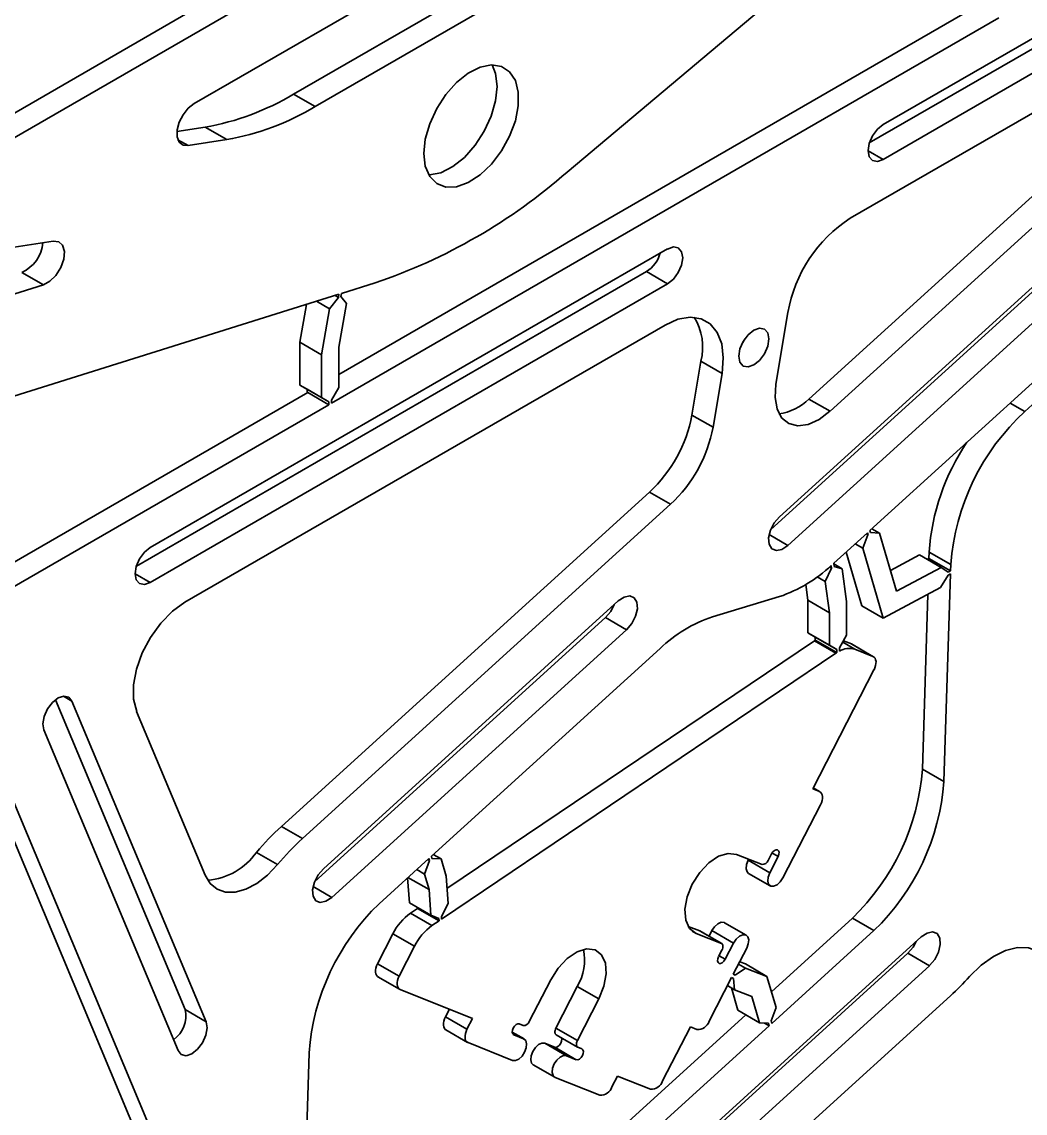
# Model space of a CAD drawing. Header units: millimetres. Extents: x 0 to 415, y 0 to 292.
# Drawn here: x 360.01 to 376.47, y 121.44 to 139.34 of the extents above; entities that cross this region are included whole.
import ezdxf

# ---------------------------------------------------------------- set-up
doc = ezdxf.new("R2010")
doc.units = ezdxf.units.MM

# ---------------------------------------------------------------- blocks, each defined once
blk = doc.blocks.new('SE9')
at = {"color": 7, "linetype": 'Continuous', "lineweight": 35}
for p, q in [((360.616, 135.734), (360.525, 135.745)), ((360.68, 135.675), (360.616, 135.734)), ((360.71, 135.574), (360.68, 135.675)), ((360.699, 135.446), (360.71, 135.574)), ((360.651, 135.309), (360.699, 135.446)), ((360.471, 135.084), (360.571, 135.182)), ((360.571, 135.182), (360.651, 135.309)), ((360.365, 135.027), (360.471, 135.084))]:
    blk.add_line(p, q, dxfattribs=at)
blk = doc.blocks.new('SE8')
blk.add_blockref('SE9', (0, 0))
blk = doc.blocks.new('SE27')
at = {"color": 7, "linetype": 'Continuous', "lineweight": 35}
for p, q in [((362.74, 137.923), (362.655, 137.817)), ((362.837, 137.998), (362.74, 137.923)), ((362.592, 137.694), (362.558, 137.568)), ((362.655, 137.817), (362.592, 137.694)), ((362.558, 137.568), (362.558, 137.454)), ((362.558, 137.454), (362.592, 137.367)), ((362.592, 137.367), (362.655, 137.316)), ((362.655, 137.316), (362.74, 137.309))]:
    blk.add_line(p, q, dxfattribs=at)
blk = doc.blocks.new('SE26')
blk.add_blockref('SE27', (0, 0))
blk = doc.blocks.new('SE37')
at = {"color": 7, "linetype": 'Continuous', "lineweight": 35}
for p, q in [((367.528, 138.595), (367.334, 138.497)), ((367.714, 138.633), (367.528, 138.595)), ((367.878, 138.607), (367.714, 138.633)), ((368.012, 138.52), (367.878, 138.607)), ((367.334, 138.497), (367.142, 138.344)), ((368.106, 138.377), (368.012, 138.52)), ((368.154, 138.187), (368.106, 138.377)), ((367.142, 138.344), (366.966, 138.146)), ((368.154, 137.962), (368.154, 138.187)), ((366.966, 138.146), (366.816, 137.916)), ((366.816, 137.916), (366.701, 137.668)), ((368.106, 137.715), (368.154, 137.962)), ((366.701, 137.668), (366.629, 137.417)), ((368.012, 137.464), (368.106, 137.715)), ((366.629, 137.417), (366.605, 137.18)), ((367.878, 137.223), (368.012, 137.464)), ((366.605, 137.18), (366.629, 136.97)), ((367.714, 137.007), (367.878, 137.223)), ((366.629, 136.97), (366.701, 136.802)), ((367.528, 136.83), (367.714, 137.007)), ((366.701, 136.802), (366.816, 136.686)), ((367.334, 136.704), (367.528, 136.83)), ((366.816, 136.686), (366.966, 136.63)), ((366.966, 136.63), (367.142, 136.636)), ((367.142, 136.636), (367.334, 136.704))]:
    blk.add_line(p, q, dxfattribs=at)
blk = doc.blocks.new('SE36')
blk.add_blockref('SE37', (0, 0))
blk = doc.blocks.new('SE75')
at = {"color": 7, "linetype": 'Continuous', "lineweight": 35}
for p, q in [((372.438, 131.223), (372.352, 131.123)), ((372.352, 131.123), (372.289, 131.001)), ((372.289, 131.001), (372.26, 130.878)), ((372.26, 130.878), (372.268, 130.772)), ((372.268, 130.772), (372.312, 130.698)), ((372.312, 130.698), (372.386, 130.669)), ((372.386, 130.669), (372.478, 130.688)), ((372.478, 130.688), (372.574, 130.752))]:
    blk.add_line(p, q, dxfattribs=at)
blk = doc.blocks.new('SE74')
blk.add_blockref('SE75', (0, 0))
blk = doc.blocks.new('SE81')
at = {"color": 7, "linetype": 'Continuous', "lineweight": 35}
for p, q in [((369.89, 129.906), (369.794, 129.841)), ((369.982, 129.925), (369.89, 129.906)), ((370.056, 129.895), (369.982, 129.925)), ((370.1, 129.822), (370.056, 129.895)), ((370.108, 129.715), (370.1, 129.822)), ((370.078, 129.592), (370.108, 129.715)), ((369.93, 129.37), (370.016, 129.471)), ((370.016, 129.471), (370.078, 129.592))]:
    blk.add_line(p, q, dxfattribs=at)
blk = doc.blocks.new('SE80')
blk.add_blockref('SE81', (0, 0))
blk = doc.blocks.new('SE83')
at = {"color": 7, "linetype": 'Continuous', "lineweight": 35}
for p, q in [((364.873, 125.349), (364.811, 125.228)), ((364.959, 125.45), (364.873, 125.349)), ((364.811, 125.228), (364.781, 125.105)), ((364.781, 125.105), (364.789, 124.999)), ((364.789, 124.999), (364.834, 124.925)), ((364.999, 124.915), (365.095, 124.979)), ((364.834, 124.925), (364.907, 124.895)), ((364.907, 124.895), (364.999, 124.915))]:
    blk.add_line(p, q, dxfattribs=at)
blk = doc.blocks.new('SE82')
blk.add_blockref('SE83', (0, 0))
blk = doc.blocks.new('SE101')
at = {"color": 7, "linetype": 'Continuous', "lineweight": 35}
for p, q in [((372.017, 134.283), (371.922, 134.207)), ((372.111, 134.316), (372.017, 134.283)), ((372.192, 134.301), (372.111, 134.316)), ((372.245, 134.239), (372.192, 134.301)), ((371.842, 134.099), (371.788, 133.975)), ((371.922, 134.207), (371.842, 134.099)), ((372.264, 134.141), (372.245, 134.239)), ((372.245, 134.02), (372.264, 134.141)), ((371.788, 133.975), (371.769, 133.855)), ((372.111, 133.788), (372.192, 133.897)), ((372.192, 133.897), (372.245, 134.02)), ((371.769, 133.855), (371.788, 133.756)), ((371.788, 133.756), (371.842, 133.695)), ((371.922, 133.679), (372.017, 133.712)), ((372.017, 133.712), (372.111, 133.788)), ((371.842, 133.695), (371.922, 133.679))]:
    blk.add_line(p, q, dxfattribs=at)
blk = doc.blocks.new('SE100')
blk.add_blockref('SE101', (0, 0))
blk = doc.blocks.new('SE103')
at = {"color": 7, "linetype": 'Continuous', "lineweight": 35}
for p, q in [((362.117, 130.716), (362.022, 130.639)), ((361.942, 130.531), (361.888, 130.407)), ((362.022, 130.639), (361.942, 130.531)), ((361.888, 130.407), (361.87, 130.287)), ((361.87, 130.287), (361.888, 130.189)), ((361.888, 130.189), (361.942, 130.127)), ((362.022, 130.111), (362.117, 130.144)), ((361.942, 130.127), (362.022, 130.111))]:
    blk.add_line(p, q, dxfattribs=at)
blk = doc.blocks.new('SE102')
blk.add_blockref('SE103', (0, 0))
blk = doc.blocks.new('SE105')
at = {"color": 7, "linetype": 'Continuous', "lineweight": 35}
for p, q in [((370.697, 135.647), (370.602, 135.614)), ((370.777, 135.632), (370.697, 135.647)), ((370.831, 135.57), (370.777, 135.632)), ((370.85, 135.471), (370.831, 135.57)), ((370.777, 135.227), (370.831, 135.351)), ((370.831, 135.351), (370.85, 135.471)), ((370.697, 135.119), (370.777, 135.227)), ((370.602, 135.043), (370.697, 135.119))]:
    blk.add_line(p, q, dxfattribs=at)
blk = doc.blocks.new('SE104')
blk.add_blockref('SE105', (0, 0))
blk = doc.blocks.new('SE113')
at = {"color": 7, "linetype": 'Continuous', "lineweight": 35}
for p, q in [((374.138, 137.655), (374.043, 137.579)), ((373.963, 137.47), (373.909, 137.347)), ((374.043, 137.579), (373.963, 137.47)), ((373.909, 137.347), (373.89, 137.227)), ((373.89, 137.227), (373.909, 137.128)), ((373.909, 137.128), (373.963, 137.066)), ((373.963, 137.066), (374.043, 137.051)), ((374.043, 137.051), (374.138, 137.084))]:
    blk.add_line(p, q, dxfattribs=at)
blk = doc.blocks.new('SE112')
blk.add_blockref('SE113', (0, 0))
blk = doc.blocks.new('SE115')
at = {"color": 7, "linetype": 'Continuous', "lineweight": 35}
for p, q in [((372.365, 133.178), (372.38, 133.396)), ((372.397, 132.99), (372.365, 133.178)), ((372.473, 132.844), (372.397, 132.99)), ((372.589, 132.75), (372.473, 132.844)), ((373.087, 132.818), (372.906, 132.736)), ((373.266, 132.953), (373.087, 132.818)), ((372.737, 132.713), (372.589, 132.75)), ((372.906, 132.736), (372.737, 132.713))]:
    blk.add_line(p, q, dxfattribs=at)
blk = doc.blocks.new('SE114')
blk.add_blockref('SE115', (0, 0))
blk = doc.blocks.new('SE119')
at = {"color": 7, "linetype": 'Continuous', "lineweight": 35}
for p, q in [((370.562, 134.366), (370.773, 134.461)), ((370.773, 134.461), (370.973, 134.496)), ((370.973, 134.496), (371.153, 134.471)), ((371.153, 134.471), (371.303, 134.386)), ((371.303, 134.386), (371.418, 134.246)), ((371.418, 134.246), (371.49, 134.057)), ((371.49, 134.057), (371.516, 133.83)), ((371.516, 133.83), (371.495, 133.574))]:
    blk.add_line(p, q, dxfattribs=at)
blk = doc.blocks.new('SE118')
blk.add_blockref('SE119', (0, 0))
blk = doc.blocks.new('SE121')
at = {"color": 7, "linetype": 'Continuous', "lineweight": 35}
for p, q in [((362.482, 129.673), (362.685, 129.819)), ((362.29, 129.477), (362.482, 129.673)), ((362.121, 129.244), (362.29, 129.477)), ((361.985, 128.988), (362.121, 129.244)), ((361.89, 128.723), (361.985, 128.988)), ((361.842, 128.464), (361.89, 128.723)), ((361.844, 128.228), (361.842, 128.464)), ((361.895, 128.027), (361.844, 128.228))]:
    blk.add_line(p, q, dxfattribs=at)
blk = doc.blocks.new('SE120')
blk.add_blockref('SE121', (0, 0))
blk = doc.blocks.new('SE123')
at = {"color": 7, "linetype": 'Continuous', "lineweight": 35}
for p, q in [((364.206, 125.518), (364.041, 125.346)), ((363.1, 125.207), (363.018, 125.343)), ((364.041, 125.346), (363.865, 125.209)), ((363.214, 125.113), (363.1, 125.207)), ((363.865, 125.209), (363.686, 125.115)), ((363.353, 125.065), (363.214, 125.113)), ((363.513, 125.066), (363.353, 125.065)), ((363.686, 125.115), (363.513, 125.066))]:
    blk.add_line(p, q, dxfattribs=at)
blk = doc.blocks.new('SE122')
blk.add_blockref('SE123', (0, 0))
blk = doc.blocks.new('SE125')
at = {"color": 7, "linetype": 'Continuous', "lineweight": 35}
for p, q in [((363.031, 122.718), (363.052, 122.839)), ((363.052, 122.839), (363.035, 122.939)), ((362.976, 122.595), (363.031, 122.718)), ((362.574, 122.466), (362.626, 122.402)), ((362.8, 122.414), (362.895, 122.488)), ((362.895, 122.488), (362.976, 122.595)), ((362.626, 122.402), (362.705, 122.383)), ((362.705, 122.383), (362.8, 122.414))]:
    blk.add_line(p, q, dxfattribs=at)
blk = doc.blocks.new('SE124')
blk.add_blockref('SE125', (0, 0))
blk = doc.blocks.new('SE127')
at = {"color": 7, "linetype": 'Continuous', "lineweight": 35}
for p, q in [((360.513, 128.178), (360.431, 128.071)), ((360.608, 128.252), (360.513, 128.178)), ((360.702, 128.282), (360.608, 128.252)), ((360.781, 128.264), (360.702, 128.282)), ((360.833, 128.2), (360.781, 128.264)), ((360.431, 128.071), (360.376, 127.948)), ((360.376, 127.948), (360.355, 127.827)), ((360.355, 127.827), (360.372, 127.726))]:
    blk.add_line(p, q, dxfattribs=at)
blk = doc.blocks.new('SE126')
blk.add_blockref('SE127', (0, 0))
blk = doc.blocks.new('SE213')
at = {"color": 7, "linetype": 'Continuous', "lineweight": 35}
for p, q in [((374.949, 124.414), (374.857, 124.395)), ((375.023, 124.385), (374.949, 124.414)), ((374.857, 124.395), (374.761, 124.33)), ((375.067, 124.311), (375.023, 124.385)), ((375.075, 124.205), (375.067, 124.311)), ((374.983, 123.96), (375.046, 124.081)), ((375.046, 124.081), (375.075, 124.205)), ((374.897, 123.86), (374.983, 123.96))]:
    blk.add_line(p, q, dxfattribs=at)
blk = doc.blocks.new('SE212')
blk.add_blockref('SE213', (0, 0))
blk = doc.blocks.new('SE255')
at = {"color": 7, "linetype": 'Continuous', "lineweight": 35}
for p, q in [((375.945, 124.012), (376.146, 124.111)), ((376.146, 124.111), (376.34, 124.159)), ((376.34, 124.159), (376.519, 124.154)), ((376.519, 124.154), (376.675, 124.096)), ((376.675, 124.096), (376.802, 123.987)), ((375.553, 123.68), (375.744, 123.867)), ((375.744, 123.867), (375.945, 124.012)), ((376.802, 123.987), (376.894, 123.833))]:
    blk.add_line(p, q, dxfattribs=at)
blk = doc.blocks.new('SE254')
blk.add_blockref('SE255', (0, 0))
blk = doc.blocks.new('SE315')
at = {"color": 7, "linetype": 'Continuous', "lineweight": 35}
for p, q in [((368.787, 122.312), (368.744, 122.248)), ((368.84, 122.36), (368.787, 122.312)), ((368.895, 122.385), (368.84, 122.36)), ((368.943, 122.382), (368.895, 122.385)), ((368.717, 122.176), (368.711, 122.109)), ((368.711, 122.109), (368.726, 122.057)), ((368.744, 122.248), (368.717, 122.176)), ((368.726, 122.057), (368.761, 122.027))]:
    blk.add_line(p, q, dxfattribs=at)
blk = doc.blocks.new('SE314')
blk.add_blockref('SE315', (0, 0))
blk = doc.blocks.new('SE317')
at = {"color": 7, "linetype": 'Continuous', "lineweight": 35}
for p, q in [((369.197, 122.495), (369.214, 122.48)), ((369.214, 122.48), (369.221, 122.454)), ((369.221, 122.454), (369.218, 122.42)), ((369.13, 122.316), (369.105, 122.318)), ((369.157, 122.328), (369.13, 122.316)), ((369.183, 122.352), (369.157, 122.328)), ((369.205, 122.385), (369.183, 122.352)), ((369.218, 122.42), (369.205, 122.385))]:
    blk.add_line(p, q, dxfattribs=at)
blk = doc.blocks.new('SE316')
blk.add_blockref('SE317', (0, 0))
blk = doc.blocks.new('SE319')
at = {"color": 7, "linetype": 'Continuous', "lineweight": 35}
for p, q in [((369.116, 122.613), (369.11, 122.595)), ((369.123, 122.631), (369.116, 122.613)), ((369.11, 122.595), (369.107, 122.578)), ((369.107, 122.578), (369.107, 122.562)), ((369.107, 122.562), (369.109, 122.548)), ((369.109, 122.548), (369.115, 122.536)), ((369.115, 122.536), (369.122, 122.527)), ((369.122, 122.527), (369.132, 122.521))]:
    blk.add_line(p, q, dxfattribs=at)
blk = doc.blocks.new('SE318')
blk.add_blockref('SE319', (0, 0))
blk = doc.blocks.new('SE321')
at = {"color": 7, "linetype": 'Continuous', "lineweight": 35}
for p, q in [((368.957, 123.979), (369.118, 124.087)), ((369.118, 124.087), (369.275, 124.136)), ((369.275, 124.136), (369.413, 124.119)), ((369.413, 124.119), (369.519, 124.039)), ((368.808, 123.82), (368.957, 123.979)), ((369.519, 124.039), (369.582, 123.903)), ((369.582, 123.903), (369.595, 123.725)), ((368.686, 123.628), (368.808, 123.82)), ((369.595, 123.725), (369.558, 123.522)), ((369.558, 123.522), (369.475, 123.314))]:
    blk.add_line(p, q, dxfattribs=at)
blk = doc.blocks.new('SE320')
blk.add_blockref('SE321', (0, 0))
blk = doc.blocks.new('SE323')
at = {"color": 7, "linetype": 'Continuous', "lineweight": 35}
for p, q in [((368.054, 122.767), (368.057, 122.801)), ((368.057, 122.801), (368.071, 122.836)), ((368.071, 122.836), (368.092, 122.869)), ((368.092, 122.869), (368.119, 122.893)), ((368.119, 122.893), (368.146, 122.905)), ((368.146, 122.905), (368.17, 122.903)), ((368.062, 122.741), (368.054, 122.767)), ((368.079, 122.726), (368.062, 122.741))]:
    blk.add_line(p, q, dxfattribs=at)
blk = doc.blocks.new('SE322')
blk.add_blockref('SE323', (0, 0))
blk = doc.blocks.new('SE325')
at = {"color": 7, "linetype": 'Continuous', "lineweight": 35}
for p, q in [((368.275, 122.632), (368.241, 122.661)), ((368.291, 122.579), (368.275, 122.632)), ((368.215, 122.376), (368.258, 122.441)), ((368.258, 122.441), (368.285, 122.512)), ((368.285, 122.512), (368.291, 122.579)), ((368.059, 122.307), (368.107, 122.304)), ((368.107, 122.304), (368.162, 122.328)), ((368.162, 122.328), (368.215, 122.376))]:
    blk.add_line(p, q, dxfattribs=at)
blk = doc.blocks.new('SE324')
blk.add_blockref('SE325', (0, 0))
blk = doc.blocks.new('SE327')
at = {"color": 7, "linetype": 'Continuous', "lineweight": 35}
for p, q in [((367.312, 122.817), (367.297, 122.782)), ((367.286, 122.746), (367.28, 122.711)), ((367.28, 122.711), (367.28, 122.679)), ((367.28, 122.679), (367.285, 122.651)), ((367.285, 122.651), (367.295, 122.627)), ((367.297, 122.782), (367.286, 122.746)), ((367.295, 122.627), (367.31, 122.609)), ((367.31, 122.609), (367.329, 122.597))]:
    blk.add_line(p, q, dxfattribs=at)
blk = doc.blocks.new('SE326')
blk.add_blockref('SE327', (0, 0))
blk = doc.blocks.new('SE329')
at = {"color": 7, "linetype": 'Continuous', "lineweight": 35}
for p, q in [((366.198, 123.688), (366.183, 123.653)), ((366.172, 123.617), (366.166, 123.582)), ((366.166, 123.582), (366.166, 123.55)), ((366.166, 123.55), (366.171, 123.521)), ((366.171, 123.521), (366.181, 123.498)), ((366.183, 123.653), (366.172, 123.617)), ((366.181, 123.498), (366.196, 123.479)), ((366.196, 123.479), (366.215, 123.468))]:
    blk.add_line(p, q, dxfattribs=at)
blk = doc.blocks.new('SE328')
blk.add_blockref('SE329', (0, 0))
blk = doc.blocks.new('SE341')
at = {"color": 7, "linetype": 'Continuous', "lineweight": 35}
for p, q in [((373.99, 128.92), (373.971, 128.932)), ((374.005, 128.902), (373.99, 128.92)), ((374.015, 128.878), (374.005, 128.902)), ((374.021, 128.849), (374.015, 128.878)), ((373.988, 128.711), (374.003, 128.747)), ((374.003, 128.747), (374.014, 128.782)), ((374.014, 128.782), (374.02, 128.817)), ((374.02, 128.817), (374.021, 128.849))]:
    blk.add_line(p, q, dxfattribs=at)
blk = doc.blocks.new('SE340')
blk.add_blockref('SE341', (0, 0))
blk = doc.blocks.new('SE343')
at = {"color": 7, "linetype": 'Continuous', "lineweight": 35}
for p, q in [((373.111, 126.704), (373.092, 126.716)), ((373.126, 126.686), (373.111, 126.704)), ((373.124, 126.531), (373.135, 126.567)), ((373.137, 126.662), (373.126, 126.686)), ((373.135, 126.567), (373.141, 126.602)), ((373.142, 126.634), (373.137, 126.662)), ((373.141, 126.602), (373.142, 126.634)), ((373.109, 126.496), (373.124, 126.531))]:
    blk.add_line(p, q, dxfattribs=at)
blk = doc.blocks.new('SE342')
blk.add_blockref('SE343', (0, 0))
blk = doc.blocks.new('SE345')
at = {"color": 7, "linetype": 'Continuous', "lineweight": 35}
for p, q in [((372.25, 125.313), (372.244, 125.246)), ((372.277, 125.384), (372.25, 125.313)), ((372.45, 125.233), (372.493, 125.298)), ((372.244, 125.246), (372.259, 125.194)), ((372.259, 125.194), (372.294, 125.164)), ((372.294, 125.164), (372.342, 125.161)), ((372.342, 125.161), (372.397, 125.185)), ((372.397, 125.185), (372.45, 125.233))]:
    blk.add_line(p, q, dxfattribs=at)
blk = doc.blocks.new('SE344')
blk.add_blockref('SE345', (0, 0))
blk = doc.blocks.new('SE347')
at = {"color": 7, "linetype": 'Continuous', "lineweight": 35}
for p, q in [((372.306, 125.693), (372.327, 125.725)), ((372.327, 125.725), (372.354, 125.75)), ((372.354, 125.75), (372.381, 125.762)), ((372.381, 125.762), (372.405, 125.76)), ((372.405, 125.76), (372.422, 125.745)), ((372.427, 125.686), (372.414, 125.65)), ((372.422, 125.745), (372.43, 125.719)), ((372.43, 125.719), (372.427, 125.686))]:
    blk.add_line(p, q, dxfattribs=at)
blk = doc.blocks.new('SE346')
blk.add_blockref('SE347', (0, 0))
blk = doc.blocks.new('SE349')
at = {"color": 7, "linetype": 'Continuous', "lineweight": 35}
for p, q in [((371.44, 125.654), (371.597, 125.702)), ((371.597, 125.702), (371.735, 125.685)), ((371.13, 125.387), (371.279, 125.545)), ((371.279, 125.545), (371.44, 125.654)), ((371.008, 125.194), (371.13, 125.387)), ((370.924, 124.986), (371.008, 125.194)), ((370.887, 124.784), (370.924, 124.986)), ((370.901, 124.606), (370.887, 124.784)), ((370.964, 124.47), (370.901, 124.606)), ((371.069, 124.39), (370.964, 124.47))]:
    blk.add_line(p, q, dxfattribs=at)
blk = doc.blocks.new('SE348')
blk.add_blockref('SE349', (0, 0))
blk = doc.blocks.new('SE351')
at = {"color": 7, "linetype": 'Continuous', "lineweight": 35}
for p, q in [((371.495, 124.218), (371.485, 124.224)), ((371.493, 124.114), (371.501, 124.132)), ((371.502, 124.209), (371.495, 124.218)), ((371.501, 124.132), (371.507, 124.15)), ((371.507, 124.197), (371.502, 124.209)), ((371.51, 124.183), (371.507, 124.197)), ((371.507, 124.15), (371.51, 124.167)), ((371.51, 124.167), (371.51, 124.183))]:
    blk.add_line(p, q, dxfattribs=at)
blk = doc.blocks.new('SE350')
blk.add_blockref('SE351', (0, 0))
blk = doc.blocks.new('SE353')
at = {"color": 7, "linetype": 'Continuous', "lineweight": 35}
for p, q in [((371.422, 123.938), (371.425, 123.972)), ((371.43, 123.912), (371.422, 123.938)), ((371.425, 123.972), (371.439, 124.007)), ((371.447, 123.897), (371.43, 123.912)), ((371.471, 123.896), (371.447, 123.897)), ((371.499, 123.908), (371.471, 123.896)), ((371.525, 123.932), (371.499, 123.908)), ((371.547, 123.964), (371.525, 123.932))]:
    blk.add_line(p, q, dxfattribs=at)
blk = doc.blocks.new('SE352')
blk.add_blockref('SE353', (0, 0))
blk = doc.blocks.new('SE355')
at = {"color": 7, "linetype": 'Continuous', "lineweight": 35}
for p, q in [((371.727, 124.295), (371.684, 124.231)), ((371.78, 124.344), (371.727, 124.295)), ((371.835, 124.368), (371.78, 124.344)), ((371.883, 124.365), (371.835, 124.368)), ((371.917, 124.335), (371.883, 124.365)), ((371.933, 124.283), (371.917, 124.335)), ((371.926, 124.216), (371.933, 124.283)), ((371.9, 124.145), (371.926, 124.216))]:
    blk.add_line(p, q, dxfattribs=at)
blk = doc.blocks.new('SE354')
blk.add_blockref('SE355', (0, 0))
blk = doc.blocks.new('SE467')
at = {"color": 7, "linetype": 'Continuous', "lineweight": 35}
for p, q in [((367.807, 138.282), (367.782, 138.044)), ((367.782, 138.044), (367.711, 137.794)), ((367.711, 137.794), (367.596, 137.545)), ((367.596, 137.545), (367.446, 137.315)), ((367.446, 137.315), (367.269, 137.117)), ((367.269, 137.117), (367.078, 136.965)), ((367.078, 136.965), (366.883, 136.866)), ((366.698, 136.829), (366.685, 136.829)), ((366.883, 136.866), (366.698, 136.829))]:
    blk.add_line(p, q, dxfattribs=at)
blk = doc.blocks.new('SE466')
blk.add_blockref('SE467', (0, 0))
blk = doc.blocks.new('SE469')
at = {"color": 7, "linetype": 'Continuous', "lineweight": 35}
for p, q in [((367.727, 138.633), (367.782, 138.491)), ((367.782, 138.491), (367.807, 138.282))]:
    blk.add_line(p, q, dxfattribs=at)
blk = doc.blocks.new('SE468')
blk.add_blockref('SE469', (0, 0))
blk = doc.blocks.new('SE485')
at = {"color": 7, "linetype": 'Continuous', "lineweight": 35}
for p, q in [((371.819, 134.055), (371.845, 134.097)), ((371.845, 134.097), (371.868, 134.141))]:
    blk.add_line(p, q, dxfattribs=at)
blk = doc.blocks.new('SE484')
blk.add_blockref('SE485', (0, 0))
blk = doc.blocks.new('SE487')
at = {"color": 7, "linetype": 'Continuous', "lineweight": 35}
for p, q in [((365.829, 123.857), (365.845, 123.892)), ((365.812, 123.786), (365.818, 123.821)), ((365.812, 123.754), (365.812, 123.786)), ((365.817, 123.726), (365.812, 123.754)), ((365.827, 123.702), (365.817, 123.726)), ((365.818, 123.821), (365.829, 123.857)), ((365.842, 123.684), (365.827, 123.702)), ((365.853, 123.676), (365.842, 123.684))]:
    blk.add_line(p, q, dxfattribs=at)
blk = doc.blocks.new('SE486')
blk.add_blockref('SE487', (0, 0))
blk = doc.blocks.new('SE491')
at = {"color": 7, "linetype": 'Continuous', "lineweight": 35}
for p, q in [((369.669, 129.671), (369.728, 129.781)), ((369.584, 129.57), (369.669, 129.671))]:
    blk.add_line(p, q, dxfattribs=at)
blk = doc.blocks.new('SE490')
blk.add_blockref('SE491', (0, 0))
blk = doc.blocks.new('SE495')
at = {"color": 7, "linetype": 'Continuous', "lineweight": 35}
for p, q in [((366.932, 122.95), (366.943, 122.986)), ((366.943, 122.986), (366.959, 123.021)), ((366.926, 122.916), (366.932, 122.95)), ((366.926, 122.883), (366.926, 122.916)), ((366.931, 122.855), (366.926, 122.883)), ((366.941, 122.831), (366.931, 122.855)), ((366.956, 122.813), (366.941, 122.831)), ((366.967, 122.805), (366.956, 122.813))]:
    blk.add_line(p, q, dxfattribs=at)
blk = doc.blocks.new('SE494')
blk.add_blockref('SE495', (0, 0))
blk = doc.blocks.new('SE497')
at = {"color": 7, "linetype": 'Continuous', "lineweight": 35}
for p, q in [((368.364, 122.38), (368.39, 122.452)), ((368.39, 122.452), (368.434, 122.516)), ((368.434, 122.516), (368.487, 122.565)), ((368.487, 122.565), (368.541, 122.589)), ((368.541, 122.589), (368.59, 122.586)), ((368.358, 122.314), (368.364, 122.38)), ((368.373, 122.261), (368.358, 122.314)), ((368.399, 122.235), (368.373, 122.261))]:
    blk.add_line(p, q, dxfattribs=at)
blk = doc.blocks.new('SE496')
blk.add_blockref('SE497', (0, 0))
blk = doc.blocks.new('SE499')
at = {"color": 7, "linetype": 'Continuous', "lineweight": 35}
for p, q in [((368.754, 122.782), (368.757, 122.799)), ((368.757, 122.799), (368.762, 122.817)), ((368.762, 122.817), (368.77, 122.835)), ((368.753, 122.766), (368.754, 122.782)), ((368.756, 122.752), (368.753, 122.766)), ((368.761, 122.74), (368.756, 122.752)), ((368.769, 122.731), (368.761, 122.74)), ((368.774, 122.727), (368.769, 122.731))]:
    blk.add_line(p, q, dxfattribs=at)
blk = doc.blocks.new('SE498')
blk.add_blockref('SE499', (0, 0))
blk = doc.blocks.new('SE501')
at = {"color": 7, "linetype": 'Continuous', "lineweight": 35}
for p, q in [((368.851, 122.589), (368.865, 122.624)), ((368.868, 122.658), (368.865, 122.675)), ((368.865, 122.624), (368.868, 122.658)), ((368.752, 122.522), (368.776, 122.52)), ((368.776, 122.52), (368.803, 122.532)), ((368.803, 122.532), (368.83, 122.557)), ((368.83, 122.557), (368.851, 122.589))]:
    blk.add_line(p, q, dxfattribs=at)
blk = doc.blocks.new('SE500')
blk.add_blockref('SE501', (0, 0))
blk = doc.blocks.new('SE513')
at = {"color": 7, "linetype": 'Continuous', "lineweight": 35}
for p, q in [((371.89, 125.45), (371.896, 125.517)), ((371.896, 125.517), (371.923, 125.588)), ((371.906, 125.398), (371.89, 125.45)), ((371.931, 125.372), (371.906, 125.398))]:
    blk.add_line(p, q, dxfattribs=at)
blk = doc.blocks.new('SE512')
blk.add_blockref('SE513', (0, 0))
blk = doc.blocks.new('SE515')
at = {"color": 7, "linetype": 'Continuous', "lineweight": 35}
for p, q in [((371.33, 124.435), (371.373, 124.499)), ((371.373, 124.499), (371.426, 124.548)), ((371.426, 124.548), (371.481, 124.572)), ((371.481, 124.572), (371.529, 124.569)), ((371.529, 124.569), (371.538, 124.565))]:
    blk.add_line(p, q, dxfattribs=at)
blk = doc.blocks.new('SE514')
blk.add_blockref('SE515', (0, 0))
blk = doc.blocks.new('SE523')
at = {"color": 7, "linetype": 'Continuous', "lineweight": 35}
for p, q in [((374.63, 124.164), (374.681, 124.257)), ((374.544, 124.064), (374.63, 124.164))]:
    blk.add_line(p, q, dxfattribs=at)
blk = doc.blocks.new('SE522')
blk.add_blockref('SE523', (0, 0))

msp = doc.modelspace()

# ---------------------------------------------------------------- linework, layer by layer
at = {"color": 7, "linetype": 'Continuous', "lineweight": 35}
for p, q in [((358.9102, 137.2829), (375.1479, 146.6568)), ((359.2637, 137.0788), (375.5015, 146.4527)), ((371.9286, 143.2469), (362.8366, 137.9982)), ((375.7162, 142.5611), (368.9574, 136.8764)), ((364.4687, 138.1543), (369.5894, 141.1104)), ((364.8222, 137.9502), (369.943, 140.9063)), ((378.3806, 140.1044), (374.1379, 137.6552)), ((373.9111, 137.3527), (378.0341, 139.7329)), ((375.691, 139.6051), (365.2091, 133.554)), ((374.1379, 137.0836), (378.3806, 139.5329)), ((376.0375, 139.405), (365.0889, 133.0845)), ((373.5989, 136.1192), (378.9675, 139.2184)), ((372.9199, 133.1526), (378.7482, 138.4462)), ((373.2664, 132.9526), (379.0947, 138.2462)), ((364.8222, 137.9502), (364.4687, 138.1543)), ((362.555, 137.5394), (363.0176, 137.6121)), ((363.3712, 137.408), (363.0176, 137.6121)), ((376.462, 132.9491), (381.5593, 137.6257)), ((362.7399, 137.3089), (362.5708, 137.4064)), ((362.7399, 137.3089), (363.3712, 137.408)), ((373.8904, 137.2265), (374.1379, 137.0836)), ((378.8864, 137.0802), (372.4377, 131.2232)), ((372.2938, 131.0125), (378.6763, 136.8094)), ((372.5741, 130.7524), (379.0228, 136.6094)), ((379.5193, 136.0835), (373.9201, 130.9981)), ((360.5247, 135.7446), (358.1807, 135.3766)), ((370.6024, 135.6142), (362.1171, 130.7157)), ((360.365, 135.027), (360.0114, 135.2311)), ((361.8903, 130.4132), (370.2559, 135.2426)), ((370.2559, 135.2426), (370.6024, 135.0426)), ((351.4154, 132.2214), (360.365, 135.027)), ((362.1171, 130.1442), (370.6024, 135.0426)), ((365.8078, 135.0582), (365.2532, 134.8843)), ((365.2119, 134.8713), (359.1113, 132.9589)), ((365.2029, 134.8206), (365.0591, 134.6329)), ((365.2029, 134.8206), (365.1491, 134.8516)), ((365.2119, 134.8713), (365.2029, 134.8206)), ((365.2532, 134.8843), (365.2443, 134.8337)), ((365.2443, 134.8337), (365.2443, 134.8337)), ((365.335, 134.7199), (365.2443, 134.8337)), ((365.2443, 134.8337), (365.2443, 134.8337)), ((364.6823, 134.7053), (364.5727, 134.0839)), ((365.0591, 134.6329), (364.8453, 134.7564)), ((364.9263, 133.8798), (365.0591, 134.6329)), ((365.2091, 134.0065), (365.335, 134.7199)), ((372.5761, 134.5727), (372.3799, 133.3959)), ((362.6855, 129.819), (370.5625, 134.3663)), ((364.5727, 134.0839), (364.9263, 133.8798)), ((364.5727, 134.0839), (364.5727, 133.3826)), ((365.2091, 133.3417), (365.2091, 134.0065)), ((364.9263, 133.1785), (364.9263, 133.8798)), ((371.001, 132.8899), (371.1484, 133.7744)), ((371.1484, 133.7744), (371.4949, 133.5744)), ((371.3475, 132.6898), (371.4949, 133.5744)), ((364.5727, 133.3826), (364.9263, 133.1785)), ((364.6929, 133.3131), (364.5727, 133.3826)), ((364.7, 133.2601), (358.8643, 129.8912)), ((364.6929, 133.3131), (365.0465, 133.109)), ((364.6929, 133.3131), (364.6929, 133.256)), ((364.7, 133.2601), (365.0465, 133.0601)), ((364.9263, 133.1785), (365.0465, 133.109)), ((365.0889, 133.1335), (365.2091, 133.3417)), ((365.0465, 133.0601), (358.7441, 129.4218)), ((365.0465, 133.109), (365.0465, 133.0601)), ((365.0889, 133.1335), (365.0889, 133.0845)), ((372.9199, 133.1526), (373.2664, 132.9526)), ((376.462, 132.9491), (376.2213, 133.0881)), ((371.001, 132.8899), (371.3475, 132.6898)), ((364.2682, 126.1442), (370.3055, 131.6276)), ((370.652, 131.4275), (370.3055, 131.6276)), ((364.6147, 125.9441), (370.652, 131.4275)), ((373.9521, 131.0271), (374.0787, 130.954)), ((372.268, 130.9291), (372.5741, 130.7524)), ((373.8793, 130.9611), (373.3268, 130.4593)), ((373.8892, 130.9264), (373.8068, 130.7071)), ((373.8598, 130.9433), (373.8892, 130.9264)), ((373.8599, 130.9434), (373.8893, 130.9265)), ((373.8793, 130.9611), (373.8893, 130.9265)), ((373.8892, 130.9264), (373.8893, 130.9265)), ((373.9201, 130.9981), (373.9302, 130.9634)), ((374.0787, 130.954), (373.9302, 130.9634)), ((374.355, 130.0001), (374.0787, 130.954)), ((373.8068, 130.7071), (373.6802, 130.7802)), ((374.1396, 129.558), (373.8068, 130.7071)), ((373.5305, 130.6443), (373.7861, 129.7621)), ((374.2564, 130.3406), (374.7355, 130.597)), ((375.0891, 130.3929), (374.7355, 130.597)), ((374.8604, 130.5249), (374.8889, 130.5402)), ((374.8889, 130.5402), (374.8921, 130.6428)), ((374.8889, 130.5402), (375.2424, 130.3361)), ((375.2456, 130.4387), (374.8921, 130.6428)), ((373.2888, 130.3777), (373.187, 130.1617)), ((373.2568, 130.3962), (373.2888, 130.3777)), ((373.2913, 130.3795), (373.259, 130.3982)), ((373.2913, 130.3795), (373.2856, 130.4219)), ((373.2888, 130.3777), (373.2913, 130.3795)), ((373.3336, 130.4082), (373.3268, 130.4593)), ((373.328, 130.4502), (373.467, 130.37)), ((373.467, 130.37), (373.3336, 130.4082)), ((373.467, 130.37), (373.5391, 129.8351)), ((375.0891, 130.3929), (374.355, 130.0001)), ((375.2048, 130.3159), (375.0891, 130.3929)), ((375.2048, 130.3159), (375.2424, 130.3361)), ((375.2424, 130.3361), (375.2456, 130.4387)), ((361.8696, 130.287), (362.1171, 130.1442)), ((373.187, 130.1617), (373.058, 130.2362)), ((373.187, 130.1617), (373.2562, 129.6484)), ((375.0788, 130.0606), (375.2033, 130.2661)), ((375.1351, 126.8804), (375.2409, 130.2862)), ((375.2033, 130.2661), (375.2409, 130.2862)), ((372.9027, 129.8525), (372.8681, 130.1092)), ((375.0788, 130.0606), (374.1396, 129.558)), ((369.7937, 129.8411), (364.9591, 125.45)), ((372.4363, 129.9128), (371.3395, 129.5812)), ((372.9027, 129.8525), (373.2562, 129.6484)), ((372.9027, 129.3186), (372.9027, 129.8525)), ((373.5391, 129.8351), (373.5391, 129.2778)), ((374.7815, 127.0845), (374.8705, 129.9491)), ((373.2562, 129.6484), (373.2562, 129.1145)), ((373.7861, 129.7621), (374.1396, 129.558)), ((364.8152, 125.2394), (369.5836, 129.5704)), ((369.5836, 129.5704), (369.9301, 129.3703)), ((365.0955, 124.9793), (369.9301, 129.3703)), ((372.9027, 129.3186), (373.2562, 129.1145)), ((373.0229, 129.2492), (372.9027, 129.3186)), ((373.3764, 129.0451), (373.0229, 129.2492)), ((373.0251, 129.1993), (373.0251, 129.248)), ((373.4211, 129.0734), (373.5391, 129.2778)), ((370.4789, 129.0618), (366.7278, 125.6549)), ((373.01, 129.1895), (366.9845, 125.1246)), ((373.3636, 128.9854), (373.01, 129.1895)), ((373.3786, 128.9952), (373.0251, 129.1993)), ((373.2562, 129.1145), (373.3764, 129.0451)), ((373.4211, 129.0196), (373.4211, 129.0734)), ((373.4739, 129.165), (373.6729, 129.0501)), ((373.6173, 129.1356), (373.4869, 129.1875)), ((373.9708, 128.9315), (373.6173, 129.1356)), ((373.6173, 129.1356), (373.626, 129.1314)), ((373.9796, 128.9273), (373.626, 129.1314)), ((373.3636, 128.9854), (366.8968, 124.6228)), ((373.3786, 129.0464), (373.3764, 129.0451)), ((373.3786, 128.9952), (373.3786, 129.0464)), ((373.9708, 128.9315), (373.6729, 129.0501)), ((372.9839, 126.7592), (373.9876, 128.7111)), ((362.689, 123.1392), (360.5614, 128.2214)), ((360.6922, 128.2815), (360.8331, 128.2001)), ((363.0355, 122.9392), (360.8331, 128.2001)), ((363.0185, 125.343), (361.8948, 128.0272)), ((360.3718, 127.7265), (362.5742, 122.4656)), ((362.4752, 119.7112), (359.249, 127.4179)), ((362.8217, 119.5112), (359.5954, 127.2179)), ((375.1351, 126.8804), (374.7815, 127.0845)), ((373.092, 126.7162), (372.9839, 126.7592)), ((373.092, 126.7162), (372.9916, 126.7741)), ((373.1007, 126.712), (372.9919, 126.7748)), ((373.1087, 126.4958), (372.4928, 125.298)), ((364.2682, 126.1442), (364.6147, 125.9441)), ((363.8598, 125.7184), (364.2063, 125.5183)), ((366.7593, 125.6835), (366.8869, 125.6099)), ((372.1512, 125.5195), (371.7352, 125.685)), ((372.2508, 125.5867), (372.3056, 125.6932)), ((372.3139, 125.7077), (372.4136, 125.6502)), ((366.687, 125.6178), (365.8695, 124.8753)), ((366.6973, 125.582), (366.615, 125.3627)), ((366.6669, 125.5996), (366.6973, 125.582)), ((366.6973, 125.582), (366.687, 125.6178)), ((366.7381, 125.6191), (366.7278, 125.6549)), ((366.7381, 125.6191), (366.7381, 125.6191)), ((366.8869, 125.6099), (366.7381, 125.6191)), ((366.7381, 125.6191), (366.7381, 125.6191)), ((366.9691, 125.3269), (366.8869, 125.6099)), ((371.9232, 125.5881), (371.9326, 125.6065)), ((371.9232, 125.5881), (372.2767, 125.384)), ((372.2767, 125.384), (372.4136, 125.6502)), ((366.3368, 125.2998), (366.3679, 124.8916)), ((366.3436, 125.3059), (366.6895, 125.1062)), ((366.615, 125.3627), (366.4873, 125.4365)), ((366.6895, 125.1062), (366.615, 125.3627)), ((367.0033, 124.8776), (366.9691, 125.3269)), ((371.9312, 125.3719), (372.2848, 125.1678)), ((364.7894, 125.156), (365.0955, 124.9793)), ((366.7214, 124.6875), (366.6895, 125.1062)), ((366.3679, 124.8916), (366.7214, 124.6875)), ((366.5009, 124.7984), (366.385, 124.7201)), ((366.5009, 124.7984), (366.4996, 124.8155)), ((366.5009, 124.7984), (366.8545, 124.5943)), ((366.8936, 124.6643), (367.0033, 124.8776)), ((366.385, 124.7201), (366.7385, 124.516)), ((366.7214, 124.6875), (366.8513, 124.6358)), ((366.8545, 124.5943), (366.7385, 124.516)), ((366.8545, 124.5943), (366.8513, 124.6358)), ((366.8968, 124.6228), (366.8936, 124.6643)), ((372.3053, 123.4322), (373.6334, 124.6384)), ((373.9869, 124.4343), (373.6334, 124.6384)), ((371.1315, 124.4283), (370.9404, 124.5043)), ((371.0078, 124.4251), (371.0691, 124.3897)), ((371.1315, 124.4283), (371.485, 124.2242)), ((371.1315, 124.4283), (371.1359, 124.4261)), ((371.4894, 124.222), (371.1359, 124.4261)), ((371.2822, 124.3417), (371.3301, 124.4347)), ((371.6836, 124.2306), (371.3301, 124.4347)), ((371.8917, 124.3608), (371.5381, 124.5649)), ((372.3109, 122.9121), (373.9869, 124.4343)), ((365.8448, 123.8922), (366.0965, 124.3815)), ((366.45, 124.1774), (366.0965, 124.3815)), ((374.7609, 124.3304), (369.9263, 119.9393)), ((371.485, 124.2242), (371.0691, 124.3897)), ((371.5467, 123.9645), (371.6836, 124.2306)), ((366.1984, 123.6881), (366.45, 124.1774)), ((369.7894, 119.7457), (374.5437, 124.0637)), ((371.4387, 124.0075), (371.4934, 124.1139)), ((371.8997, 124.1446), (371.6803, 123.718)), ((374.5437, 124.0637), (374.8973, 123.8596)), ((365.8448, 123.8922), (366.1984, 123.6881)), ((371.4464, 124.0224), (371.5467, 123.9645)), ((371.7672, 123.8869), (371.8821, 123.8205)), ((371.878, 123.8887), (371.7864, 123.9243)), ((371.878, 123.8887), (372.2316, 123.6846)), ((370.0626, 119.4686), (374.8973, 123.8596)), ((371.6803, 123.718), (371.7127, 123.7052)), ((371.6826, 123.7225), (371.7127, 123.7052)), ((371.7128, 123.7054), (371.6828, 123.7228)), ((371.7127, 123.7052), (371.7128, 123.7054)), ((371.8821, 123.8205), (371.7128, 123.7054)), ((371.8821, 123.8205), (372.2316, 123.6846)), ((365.8529, 123.676), (366.2065, 123.4719)), ((368.3347, 122.9449), (368.686, 123.628)), ((368.7699, 122.8351), (369.1212, 123.5182)), ((369.1212, 123.5182), (369.4747, 123.3141)), ((371.653, 123.6648), (371.2838, 122.9469)), ((371.7006, 123.4653), (371.5847, 123.5322)), ((371.653, 123.6648), (371.6856, 123.6518)), ((371.6856, 123.6518), (371.7006, 123.4653)), ((372.2316, 123.6846), (372.3813, 123.1717)), ((366.2152, 123.4677), (367.4037, 122.9947)), ((375.2417, 123.3655), (369.483, 118.1352)), ((371.756, 123.1284), (371.6489, 123.4951)), ((371.7006, 123.4653), (371.9838, 123.3551)), ((371.9838, 123.3551), (372.1096, 122.9243)), ((369.1234, 122.631), (369.4747, 123.3141)), ((372.2992, 122.9526), (372.3813, 123.1717)), ((362.689, 123.1392), (363.0355, 122.9392)), ((366.9589, 123.0214), (367.0231, 123.1462)), ((366.9589, 123.0214), (367.3124, 122.8173)), ((367.3124, 122.8173), (367.4037, 122.9947)), ((369.024, 120.452), (371.8873, 123.0526)), ((371.756, 123.1284), (372.1096, 122.9243)), ((366.9669, 122.8052), (367.3205, 122.6011)), ((368.1702, 122.9034), (368.235, 122.8776)), ((368.7699, 122.8351), (369.1234, 122.631)), ((369.3775, 120.2479), (372.2701, 122.8751)), ((370.5202, 121.9682), (370.9764, 122.8554)), ((371.0845, 122.8125), (370.9764, 122.8554)), ((372.1096, 122.9243), (372.2584, 122.9153)), ((372.1937, 122.9192), (372.2701, 122.8751)), ((372.2585, 122.9154), (372.2584, 122.9153)), ((372.2585, 122.9154), (372.2701, 122.8751)), ((372.2992, 122.9526), (372.3109, 122.9121)), ((368.2498, 122.6573), (368.054, 122.7703)), ((368.241, 122.6615), (368.054, 122.7695)), ((368.0706, 122.7308), (368.079, 122.726)), ((368.241, 122.6615), (368.079, 122.726)), ((368.7739, 122.727), (369.1274, 122.5229)), ((367.3292, 122.5968), (368.0585, 122.3066)), ((368.5898, 122.5861), (368.9433, 122.382)), ((368.7518, 122.5216), (368.5898, 122.5861)), ((368.7518, 122.5216), (369.1054, 122.3175)), ((369.1318, 122.5208), (369.1966, 122.495)), ((364.7213, 122.4292), (364.6217, 119.2222)), ((369.1054, 122.3175), (368.9433, 122.382)), ((368.3985, 122.2355), (368.7521, 122.0314)), ((368.7608, 122.0271), (369.4901, 121.7369)), ((369.6894, 121.8713), (369.7807, 122.0488)), ((369.7807, 122.0488), (370.3209, 121.8338))]:
    msp.add_line(p, q, dxfattribs=at)
for centre, radius, start, end in [((362.2754, 141.8111), 4.2641, 280.02397, 300.95463), ((362.629, 141.607), 4.2641, 280.02397, 300.95463), ((362.788, 143.9263), 9.3682, 288.80531, 311.18931), ((374.8579, 134.1751), 2.3162, 122.92666, 170.11483), ((359.7725, 135.7656), 0.5854, 294.08347, 355.34477), ((369.9588, 135.7018), 0.5469, 302.9086, 343.35693), ((370.234, 134.0052), 0.9432, 345.83442, 31.2045), ((372.3373, 133.7223), 0.8148, 276.48459, 315.64387), ((368.7512, 133.3067), 2.2881, 312.78904, 349.50393), ((379.0306, 130.1547), 3.7956, 132.58854, 175.70939), ((369.0977, 133.1066), 2.2881, 312.78904, 349.50393), ((378.5139, 130.4041), 3.6297, 145.82227, 176.22967), ((371.7016, 132.1014), 2.3087, 288.55803, 313.32474), ((372.0793, 127.3825), 2.3198, 108.59741, 133.62346), ((373.3582, 128.6734), 0.6226, 122.35325, 124.0108), ((373.5805, 128.7575), 0.3068, 72.46731, 121.31043), ((373.7118, 128.4693), 0.6226, 122.35325, 124.0108), ((370.9989, 127.3676), 3.7932, 313.98951, 355.72083), ((371.3524, 127.1635), 3.7932, 313.98951, 355.72083), ((367.2403, 122.8849), 4.4109, 132.36163, 140.03091), ((367.5868, 122.6849), 4.4109, 132.36163, 140.03091), ((362.966, 126.3507), 1.0949, 275.00474, 324.72238), ((372.1578, 125.6171), 0.0978, 266.09744, 341.91057), ((368.504, 122.1462), 3.7932, 133.98951, 175.72083), ((366.9183, 123.9735), 0.9175, 125.54015, 153.59988), ((367.2718, 123.7694), 0.9175, 125.54015, 153.59988), ((368.414, 123.9491), 0.8281, 328.64826, 12.35506), ((372.3316, 126.5619), 4.3227, 312.3162, 318.18695), ((362.2202, 123.035), 0.4802, 305.54861, 12.53563), ((368.2417, 122.9752), 0.0978, 266.09744, 341.91057), ((371.0978, 123.0076), 0.1956, 266.09744, 341.91057), ((370.3342, 122.029), 0.1956, 266.09744, 341.91057), ((369.5035, 121.9321), 0.1956, 266.09744, 341.91057)]:
    msp.add_arc(centre, radius, start, end, dxfattribs=at)

# ---------------------------------------------------------------- block references
for name in ['SE36', 'SE468', 'SE466', 'SE26', 'SE112', 'SE8', 'SE104', 'SE118', 'SE100', 'SE484', 'SE114', 'SE74', 'SE102', 'SE120', 'SE490', 'SE80', 'SE340', 'SE126', 'SE342', 'SE348', 'SE346', 'SE122', 'SE512', 'SE82', 'SE344', 'SE514', 'SE212', 'SE350', 'SE354', 'SE522', 'SE320', 'SE254', 'SE486', 'SE352', 'SE328', 'SE494', 'SE124', 'SE326', 'SE322', 'SE498', 'SE324', 'SE500', 'SE318', 'SE496', 'SE316', 'SE314']:
    msp.add_blockref(name, (0, 0))

doc.saveas('drawing.dxf')
